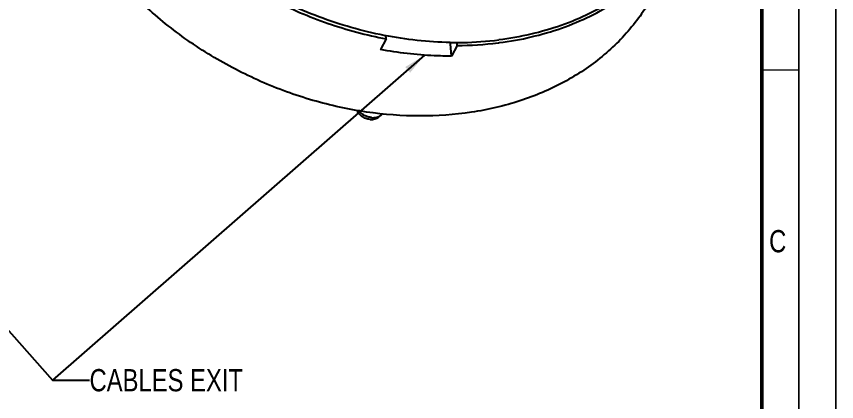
# Model space of a CAD drawing. Header units: millimetres. Extents: x 0 to 420, y 0 to 297.
# Drawn here: x 309.5 to 420.1, y 149.9 to 201.9 of the extents above; entities that cross this region are included whole.
import ezdxf

# ---------------------------------------------------------------- set-up
doc = ezdxf.new("R2010")
doc.units = ezdxf.units.MM
doc.header["$LTSCALE"] = 23.1
doc.layers.get('0').update_dxf_attribs({"linetype": 'CONTINUOUS'})
doc.layers.add('7_ALL_FEATURES', color=7, linetype='CONTINUOUS')
doc.layers.add('NOTE', color=7, linetype='CONTINUOUS')
doc.styles.get("Standard").update_dxf_attribs({"font": 'txt', "width": 0.8})
doc.styles.add('TEXTSTYLE_6', font='txt', dxfattribs={"width": 0.8})
doc.dimstyles.get("Standard").update_dxf_attribs({"dimtxt": 3, "dimasz": 3, "dimexe": 2, "dimexo": 2, "dimtad": 1, "dimdsep": 46, "dimtxsty": 'STANDARD', "dimblk": '_FILLED', "dimblk1": '_FILLED', "dimblk2": '_FILLED', "dimcen": 0.09, "dimadec": 0, "dimazin": 0, "dimtol": 1, "dimtp": 0.01, "dimtm": 0.01, "dimtfac": 1, "dimtofl": 0, "dimtmove": 0, "dimatfit": 3, "dimldrblk": '_FILLED', "dimfxl": 1, "dimtolj": 1, "dimarcsym": 0})

# ---------------------------------------------------------------- blocks, each defined once
blk = doc.blocks.new('_FILLED')
at = {"color": 0, "linetype": 'BYBLOCK'}
blk.add_solid([(0, 0), (-1, 0.167), (-1, -0.167)], dxfattribs=at)

msp = doc.modelspace()

# ---------------------------------------------------------------- linework, layer by layer
at = {"color": 7, "linetype": 'CONTINUOUS'}
msp.add_line((358.36, 188.3), (358.69, 188.57), dxfattribs=at)
for points, const_width in [([(420, 0), (420, 297)], 0.199), ([(415, 5), (415, 292)], 0.199), ([(410, 10), (410, 287)], 0.499), ([(415, 194.65), (410, 194.65)], 0.199)]:
    msp.add_lwpolyline(points, dxfattribs=dict(at, const_width=const_width))
for points, knots in [([(395.9, 205.72), (395.46, 204.84), (394.48, 203.12), (392.74, 200.71), (390.75, 198.47), (388.5, 196.43), (386.03, 194.59), (382.41, 192.41), (377.38, 190.29), (370.81, 188.76), (363.83, 188.28), (356.63, 188.83), (349.41, 190.41), (342.37, 192.98), (335.69, 196.45), (329.57, 200.74), (324.16, 205.73), (319.63, 211.28), (316.09, 217.25), (313.65, 223.46), (312.79, 227.74), (312.58, 229.86)], [0, 0, 0, 0, 0.026879, 0.053877, 0.081106, 0.108671, 0.136663, 0.165157, 0.223807, 0.284926, 0.34847, 0.41414, 0.481442, 0.549739, 0.618312, 0.686421, 0.753363, 0.81853, 0.881474, 0.941955, 1, 1, 1, 1]), ([(357.2, 188), (357, 188.02), (356.72, 188.08), (356.36, 188.24), (356.11, 188.39), (355.89, 188.58), (355.69, 188.78), (355.53, 189), (355.45, 189.17), (355.41, 189.25)], [0, 0, 0, 0, 0.252895, 0.381847, 0.51059, 0.63783, 0.762399, 0.883338, 1, 1, 1, 1]), ([(357.41, 188.23), (357.24, 188.25), (356.9, 188.32), (356.43, 188.52), (356.01, 188.81), (355.78, 189.06), (355.68, 189.19)], [0, 0, 0, 0, 0.248853, 0.502678, 0.755105, 1, 1, 1, 1]), ([(357.2, 188), (357.3, 187.99), (357.52, 187.98), (357.83, 188.04), (358.12, 188.14), (358.28, 188.24), (358.36, 188.3)], [0, 0, 0, 0, 0.266696, 0.522524, 0.766671, 1, 1, 1, 1]), ([(357.41, 188.23), (357.53, 188.22), (357.76, 188.22), (358.11, 188.27), (358.42, 188.39), (358.61, 188.5), (358.69, 188.57)], [0, 0, 0, 0, 0.266702, 0.522525, 0.766673, 1, 1, 1, 1]), ([(358.69, 188.57), (358.73, 188.6), (358.81, 188.67), (358.88, 188.75), (358.91, 188.8)], [0, 0, 0, 0, 0.503536, 1, 1, 1, 1])]:
    msp.add_open_spline(points, degree=3, knots=knots, dxfattribs=at)
at = {"layer": '7_ALL_FEATURES', "color": 7, "linetype": 'CONTINUOUS'}
for p, q in [((359.36, 198.86), (359.31, 199.36)), ((359.36, 198.86), (358.63, 197.42)), ((368.03, 198.18), (368.15, 198.41)), ((368.2, 196.52), (368.03, 198.18)), ((368.93, 197.97), (368.2, 196.52)), ((368.93, 197.97), (368.88, 198.43))]:
    msp.add_line(p, q, dxfattribs=at)
for centre, radius, start, end in [((368.86, 246.74), 48.38, 268.989, 269.2014), ((368.85, 246.12), 47.76, 269.1968, 271.035), ((368.8, 244.38), 46.41, 270.1495, 276.9951), ((368.94, 243.63), 45.27, 270.977, 277.1409), ((369.05, 241.93), 43.95, 277.0701, 277.2903)]:
    msp.add_arc(centre, radius, start, end, dxfattribs=at)
for points, knots in [([(317.34, 239.38), (317.45, 238.24), (317.81, 235.94), (318.99, 231.34), (321.37, 225.66), (325.48, 219.25), (330.72, 213.39), (335.88, 209.12), (340.41, 206.13), (345.17, 203.46), (351.44, 200.77), (356.7, 199.36), (359.36, 198.86)], [0, 0, 0, 0, 0.055316, 0.11187, 0.228717, 0.350659, 0.477039, 0.606707, 0.672363, 0.738269, 0.869892, 1, 1, 1, 1]), ([(368.01, 198.37), (365.03, 198.42), (358.99, 199.08), (350.18, 201.6), (341.8, 205.54), (334.21, 210.76), (327.73, 217.02), (323.42, 222.98), (320.79, 228.01), (319.27, 231.83), (318.19, 235.68), (317.77, 238.29), (317.64, 239.58)], [0, 0, 0, 0, 0.126714, 0.256807, 0.388287, 0.518991, 0.646849, 0.770157, 0.829809, 0.887983, 0.944698, 1, 1, 1, 1]), ([(400.59, 215.56), (400.02, 214.42), (398.73, 212.23), (396.34, 209.22), (393.54, 206.52), (390.34, 204.16), (386.81, 202.17), (382.96, 200.58), (378.86, 199.39), (376.02, 198.89), (374.57, 198.71)], [0, 0, 0, 0, 0.117564, 0.235984, 0.356058, 0.478477, 0.603788, 0.73237, 0.86443, 1, 1, 1, 1]), ([(374.62, 198.34), (376.07, 198.52), (378.92, 199.03), (383.02, 200.22), (386.86, 201.83), (390.4, 203.82), (393.6, 206.19), (396.4, 208.89), (398.79, 211.91), (400.09, 214.11), (400.65, 215.24)], [0, 0, 0, 0, 0.135535, 0.267563, 0.39613, 0.521435, 0.643863, 0.763956, 0.882404, 1, 1, 1, 1]), ([(368.2, 196.52), (367.41, 196.52), (364.21, 196.59), (361.01, 196.97), (358.63, 197.42)], [0, 0, 0, 0, 0.24655, 1, 1, 1, 1])]:
    msp.add_open_spline(points, degree=3, knots=knots, dxfattribs=at)

# ---------------------------------------------------------------- texts
at = {"color": 7, "linetype": 'CONTINUOUS', "insert": (411, 173.07), "char_height": 3, "width": 2.4, "attachment_point": 1, "line_spacing_factor": 0.9}
msp.add_mtext('C', dxfattribs=at)
at = {"layer": 'NOTE', "color": 2, "linetype": 'CONTINUOUS', "insert": (319.38, 154.33), "char_height": 3, "width": 35.55, "attachment_point": 1, "line_spacing_factor": 0.9, "style": 'TEXTSTYLE_6'}
msp.add_mtext('CABLES EXIT', dxfattribs=at)

# ---------------------------------------------------------------- leaders
at = {"layer": 'NOTE', "color": 2, "linetype": 'CONTINUOUS'}
for points in [[(272.38, 200.35), (314.38, 152.83), (319.38, 152.83)], [(364.54, 196.65), (314.38, 152.83), (319.38, 152.83)]]:
    msp.add_leader(points, dimstyle='STANDARD', override={"dimtad": 0}, dxfattribs=at)

doc.saveas('drawing.dxf')
